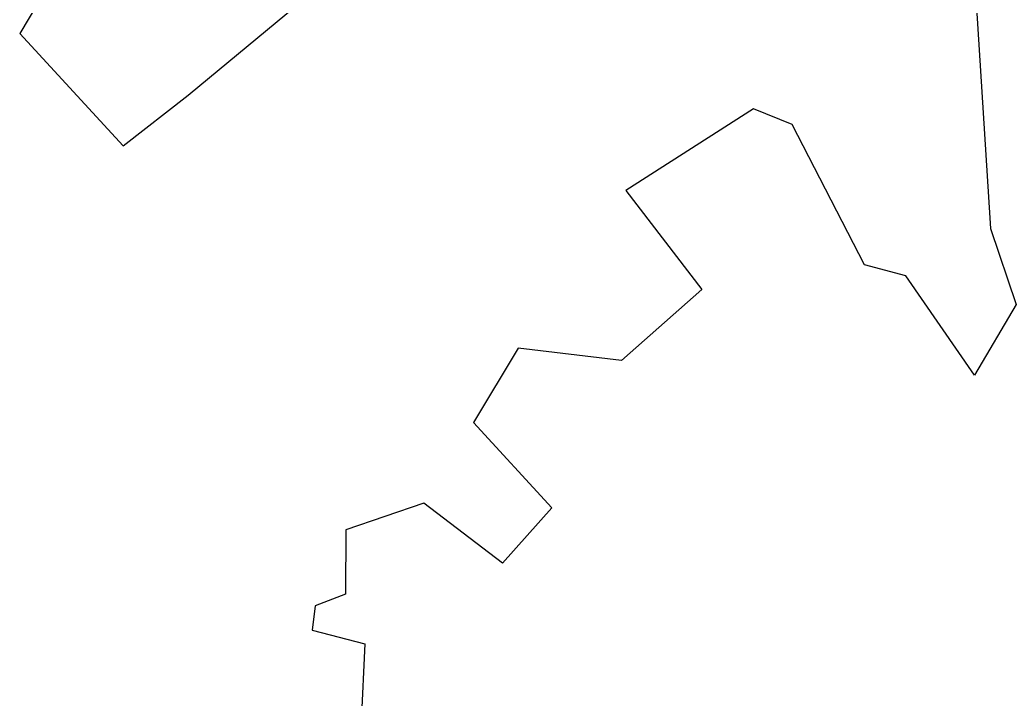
# Model space of a CAD drawing. Header units: millimetres. Extents: x 1888 to 2040, y 1705 to 1894.
# Drawn here: x 1928.252 to 1932.483, y 1828.14 to 1831.025 of the extents above; entities that cross this region are included whole.
import ezdxf

# ---------------------------------------------------------------- set-up
doc = ezdxf.new("R2010")
doc.units = ezdxf.units.MM

# ---------------------------------------------------------------- blocks, each defined once
blk = doc.blocks.new('mall')
at = {"linetype": 'Continuous'}
for p, q in [((-92510.2, -5272.5), (-92422.6, -6657.2)), ((-95830.3, -6090), (-94968.7, -5377.5)), ((-96469.8, -5702.8), (-96544.4, -5828.3)), ((-96544.4, -5828.3), (-96106.3, -6305.9)), ((-96106.3, -6305.9), (-95830.3, -6090)), ((-93428.6, -6148.1), (-93970.5, -6495.8)), ((-93264.6, -6215.4), (-93428.6, -6148.1)), ((-92957.6, -6811.9), (-93264.6, -6215.4)), ((-93970.5, -6495.8), (-93648.5, -6916)), ((-92422.6, -6657.2), (-92313.4, -6980.4)), ((-92782, -6858.3), (-92957.6, -6811.9)), ((-92490.6, -7279.8), (-92782, -6858.3)), ((-93648.5, -6916), (-93989.6, -7217.9)), ((-92313.4, -6980.4), (-92490.6, -7279.8)), ((-94428.5, -7164.8), (-94617.6, -7481.5)), ((-93989.6, -7217.9), (-94428.5, -7164.8)), ((-94617.6, -7481.5), (-94285, -7843.4)), ((-94828.3, -7823.4), (-95160.5, -7937.3)), ((-94495.2, -8078.3), (-94828.3, -7823.4)), ((-94285, -7843.4), (-94495.2, -8078.3)), ((-95160.5, -7937.3), (-95162, -8209.5)), ((-95162, -8209.5), (-95289.8, -8259.8)), ((-95289.8, -8259.8), (-95302.5, -8362.3)), ((-95302.5, -8362.3), (-95080, -8420.8)), ((-95080, -8420.8), (-95108.9, -9032.2))]:
    blk.add_line(p, q, dxfattribs=at)

msp = doc.modelspace()

# ---------------------------------------------------------------- block references
at = {"xscale": 0.001, "yscale": 0.001, "zscale": 0.001}
msp.add_blockref('mall', (2024.7968, 1836.7958), dxfattribs=at)

doc.saveas('drawing.dxf')
